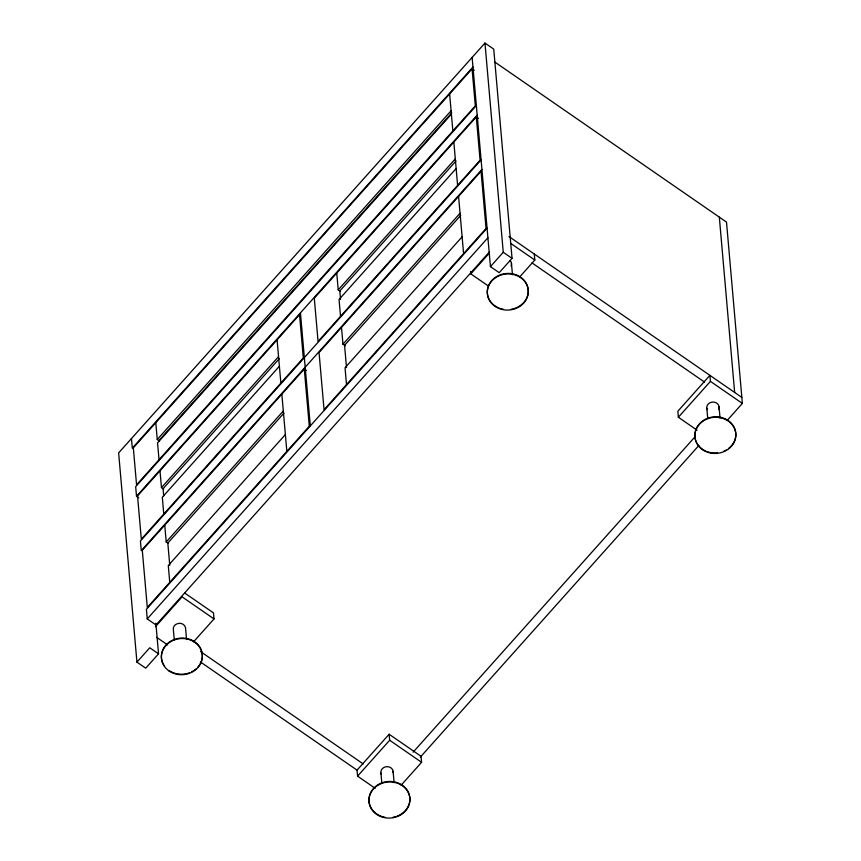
<?xml version="1.0" encoding="UTF-8"?>
<svg xmlns="http://www.w3.org/2000/svg" width="861" height="861" viewBox="0 0 861 861"><rect width="100%" height="100%" fill="white"/><g stroke="black" fill="none" stroke-linecap="round" stroke-linejoin="round"><path stroke-width="1.29" d="M472.129 57.407L490.436 266.63L499.219 272.689L512.047 258.332L493.74 49.12L484.969 43.05L118.635 452.908L136.931 662.131L145.713 668.19L158.553 653.833L155.863 623.181M472.98 67.029L132.303 448.172L131.464 438.55M472.076 68.826L133.326 447.817L136.565 484.851L475.315 105.86L472.076 68.826L474.271 70.344M159.457 441.047L157.262 439.53L451.089 110.778M158.854 440.628L451.799 112.888M451.39 114.147L157.552 442.888L159.027 459.731M476.337 105.505L135.672 486.648L136.512 496.27L138.707 497.787M136.512 496.27L477.188 115.126M476.284 116.924L314.287 298.164L318.075 341.451L480.072 160.211L476.284 116.924L478.479 118.441M163.665 489.134L161.47 487.617L278.555 356.626M340.407 291.384L338.212 289.877L455.297 158.876M279.255 358.725L163.063 488.725L163.698 495.936M456.007 160.975L339.815 290.975L340.547 299.391M279.394 366.248L162.309 497.238L163.784 514.071M456.147 168.498L339.062 299.488L340.525 316.321M481.095 159.855L140.429 540.999L141.269 550.62L481.934 169.466M304.288 369.014L142.291 550.254L147.296 607.489L309.293 426.249L304.288 369.014L306.484 370.531M168.412 543.485L166.216 541.967L283.301 410.977M345.164 345.735L342.969 344.217L460.054 213.227M284.012 413.076L167.82 543.076L169.768 565.333M460.764 215.325L344.572 345.326L346.509 367.582M285.368 434.547L168.282 565.537L169.757 582.37M462.12 236.797L345.035 367.787L346.509 384.619M487.068 228.143L146.402 609.297L147.242 618.908L156.024 624.978L489.522 251.853M147.242 618.908L487.918 237.765M155.357 626.776L182.091 596.867L214.023 618.93L193.531 641.854M488.413 286.035L470.795 273.863L489.511 252.93M136.931 662.131L149.771 647.773L158.553 653.833M490.436 266.63L503.265 252.273L484.969 43.05M519.657 276.984L534.81 260.033L534.283 254.027M401.097 785.243L421.589 762.319L421.061 756.302L389.129 734.25L357.046 770.132L357.573 776.148L375.192 788.321M357.573 776.148L389.656 740.256L389.129 734.25M678.36 417.251L710.433 381.369L709.905 375.353L677.833 411.246L678.36 417.251L697.076 430.188M413.14 752.159L695.257 436.538M420.329 757.12L698.852 445.503M727.222 420.372L742.365 403.422L726.501 222.106L494.752 62.003M508.959 236.527L741.838 397.416M510.584 243.297L534.81 260.033M710.433 381.369L742.365 403.422M531.969 262.885L704.546 382.101M503.265 252.273L512.047 258.332M184.867 593.143L213.496 612.914L214.023 618.93M389.656 740.256L421.589 762.319M200.613 651.616L363.234 763.955M200.376 661.905L357.466 770.423M156.616 637.323L167.626 644.932M719.322 217.133L734.659 392.455M719.021 406.629L720.022 418.102M706.838 408.308L707.731 418.5M511.456 263.251L512.456 274.713M470.58 271.463L470.795 273.863M449.625 93.946L452.864 130.98M453.833 142.043L457.611 185.33M458.579 196.394L463.595 253.629M393.111 771.273L394.112 782.735M380.928 772.941L381.821 783.133M336.748 273.034L338.212 289.877M341.494 327.384L342.969 344.217M376.58 813.893L376.623 814.355A20.503 18.081 -5 0 0 409.696 802.377A20.503 18.081 -5 0 0 382.047 783.273A20.503 18.081 -5 0 0 376.623 814.355M300.435 312.877L310.315 425.894M277.081 339.794L280.869 383.08M281.838 394.144L286.842 451.379M186.546 639.357L185.546 627.884A6.145 5.424 -5 0 0 175.709 624.483L174.568 625.506A6.145 5.424 -5 0 0 173.362 629.552L174.256 639.745M155.787 422.686L157.262 439.53M159.995 470.784L161.47 487.617M164.752 525.135L166.216 541.967M169.057 670.967A20.503 18.081 -5 0 1 174.482 639.884A20.503 18.081 -5 0 1 202.131 658.988A20.503 18.081 -5 0 1 169.057 670.967L169.025 670.504A20.503 18.081 -5 0 0 189.259 672.882M718.612 409.427A6.145 5.424 -5 0 0 716.664 403.088A6.145 5.424 -5 0 0 709.184 403.239L708.043 404.261A6.145 5.424 -5 0 0 707.258 409.664M702.501 449.259A20.503 18.081 -5 0 1 700.241 422.955A20.503 18.081 -5 0 1 730.139 422.105A20.503 18.081 -5 0 1 728.481 448.527M726.329 449.959A20.503 18.081 -5 0 1 723.972 451.142M717.547 452.854A20.503 18.081 -5 0 1 707.064 451.616M705.869 451.132A20.503 18.081 -5 0 1 703.566 449.948M381.337 774.297A6.145 5.424 -5 0 1 382.133 768.895L383.263 767.872A6.145 5.424 -5 0 1 390.076 767.334A6.145 5.424 -5 0 1 393.111 772.683M384.975 817.293A20.503 18.081 -5 0 1 371.909 790.473A20.503 18.081 -5 0 1 405.111 787.611A20.503 18.081 -5 0 1 396.824 816.26M395.565 816.68A20.503 18.081 -5 0 1 392.95 817.293M164.569 666.199A20.503 18.081 -5 0 1 169.036 642.274A20.503 18.081 -5 0 1 196.34 643.081A20.503 18.081 -5 0 1 197.815 667.178M196.007 668.954A20.503 18.081 -5 0 1 191.691 671.828M510.239 260.679A6.145 5.424 -5 0 1 511.047 266.038M499.509 308.238A20.503 18.081 -5 0 1 492.675 279.567A20.503 18.081 -5 0 1 525.737 282.473A20.503 18.081 -5 0 1 511.305 309.271M503.33 309.271A20.503 18.081 -5 0 1 500.747 308.647M299.531 314.674L137.534 495.914L141.322 539.201L303.32 357.961L299.531 314.674M481.041 171.264L319.044 352.515L324.048 409.739L486.045 228.499L481.041 171.264M702.544 449.722A20.503 18.081 -5 0 0 735.617 437.743A20.503 18.081 -5 0 0 707.957 418.629A20.503 18.081 -5 0 0 702.544 449.722M494.978 306.333A20.503 18.081 -5 0 0 528.051 294.354A20.503 18.081 -5 0 0 500.392 275.251A20.503 18.081 -5 0 0 494.978 306.333"/></g></svg>
